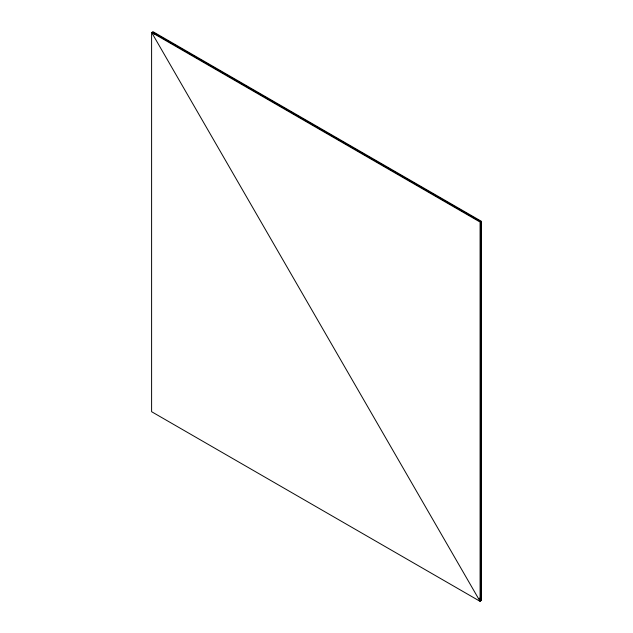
<?xml version="1.0" encoding="UTF-8"?>
<svg xmlns="http://www.w3.org/2000/svg" width="633" height="633" viewBox="0 0 633 633"><rect width="100%" height="100%" fill="white"/><g stroke="black" fill="none" stroke-linecap="round" stroke-linejoin="round"><path stroke-width="0.95" d="M151.603 32.41L480.083 222.056L480.083 601.35L151.603 411.703L151.603 32.41L480.083 601.35M154.397 34.214L152.917 31.65L481.397 221.297L481.397 600.59L479.917 598.027M153.249 33.739L152.26 32.03L480.74 221.677L480.74 600.97L479.26 598.407"/></g></svg>
